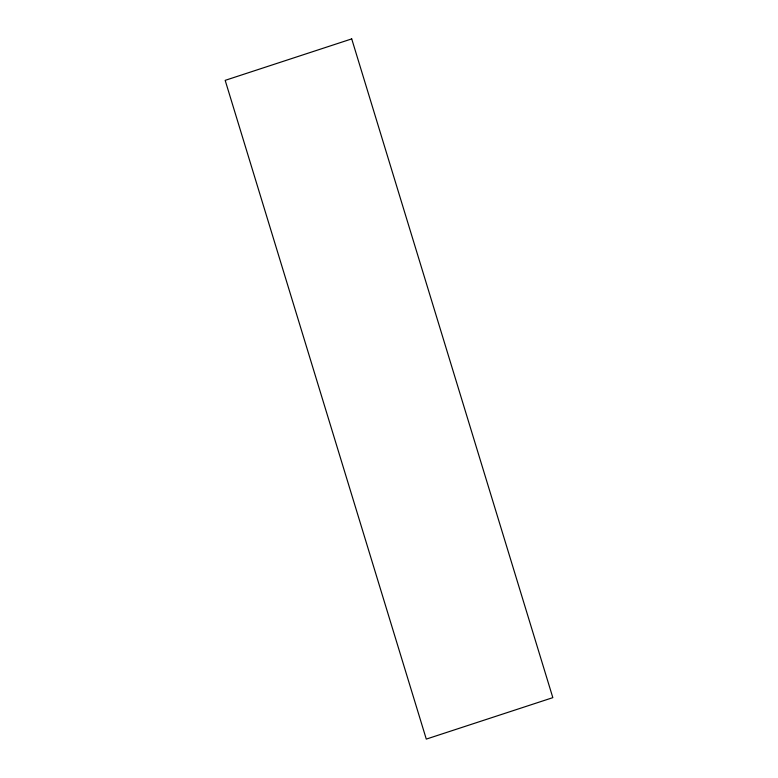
<?xml version="1.0" encoding="UTF-8"?>
<svg xmlns="http://www.w3.org/2000/svg" width="778" height="778" viewBox="0 0 778 778"><rect width="100%" height="100%" fill="white"/><g stroke="black" fill="none" stroke-linecap="round" stroke-linejoin="round"><path stroke-width="1.17" d="M351.714 38.9L225.173 80.348L426.286 739.1L552.827 697.652L351.714 38.9"/></g></svg>
